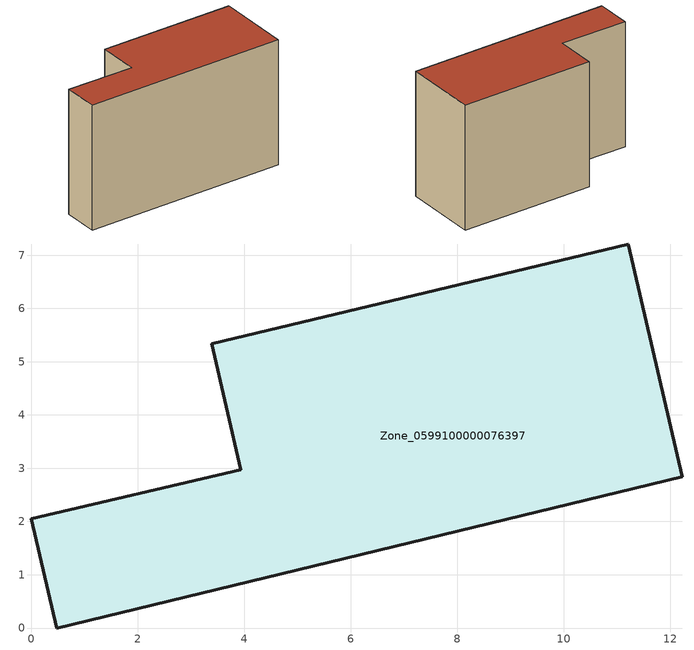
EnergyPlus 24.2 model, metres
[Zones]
Zone_0599100000076397
 floor ground (C_G): 0,2.05 3.94,2.97 3.39,5.34 11.21,7.21 12.23,2.84 0.48,0 z0
 wall outside (C_F): 3.94,2.97 0,2.05 0.48,0 12.23,2.84 11.21,7.21 3.39,5.34 3.94,2.97 z0:7.55
 roof outside (C_R): 11.21,7.21 3.39,5.34 3.94,2.97 0,2.05 0.48,0 12.23,2.84 z7.55
[BUILDING]
Pand.0599100000076397: North Axis=0; Terrain=City; Loads Convergence Tolerance Value=0.04; Temperature Convergence Tolerance Value=0.4; Solar Distribution=FullExterior; Maximum Number of Warmup Days=25; Minimum Number of Warmup Days=1
[Site:Location]
Rotterdam.The.Hague.AP_ZH_NLD Design_Conditions: Latitude=51.96; Longitude=4.45; Time Zone=1; Elevation=-4.5
[SITE:GROUNDTEMPERATURE:BUILDINGSURFACE]
18, 18, 18, 18, 18, 18, 18, 18, 18, 18, 18, 18
[MATERIAL] Thermal Absorptance=0.9; Solar Absorptance=0.7; Visible Absorptance=0.7
Name | Roughness | Thickness | Conductivity | Density | Specific Heat
G.TI.1946 | MediumSmooth | 0.15 | 1 | 540 | 1210
F.TI.1946 | Rough | 0.3 | 0.857143 | 1920 | 840
R.TI.1946 | MediumRough | 0.2 | 0.1 | 1500 | 1000
[CONSTRUCTION]
C_G: G.TI.1946
C_F: F.TI.1946
C_R: R.TI.1946
[ZONE]
Zone_0599100000076397: Type=1; Multiplier=1; Ceiling Height=Autocalculate; Volume=Autocalculate; Floor Area=autocalculate; Part of Total Floor Area=Yes
[ZONEINFILTRATION:DESIGNFLOWRATE]
Infil_Zone_0599100000076397: Zone or ZoneList or Space or SpaceList=Zone_0599100000076397; Schedule=AlwaysOn; Design Flow Rate Calculation Method=Flow/Area; Flow Rate per Floor Area=0.003; Constant Term Coefficient=1; Temperature Term Coefficient=0; Velocity Term Coefficient=0; Velocity Squared Term Coefficient=0
[HVACTEMPLATE:ZONE:IDEALLOADSAIRSYSTEM]
Zone_0599100000076397: Maximum Heating Supply Air Temperature=50; Minimum Cooling Supply Air Temperature=13; Maximum Heating Supply Air Humidity Ratio=0.0156; Minimum Cooling Supply Air Humidity Ratio=0.0077; Heating Limit=NoLimit; Cooling Limit=NoLimit; Dehumidification Control Type=ConstantSensibleHeatRatio; Cooling Sensible Heat Ratio=0.7; Dehumidification Setpoint=60; Humidification Control Type=None; Humidification Setpoint=30; Outdoor Air Method=None; Outdoor Air Flow Rate per Person=0.00944; Outdoor Air Flow Rate per Zone Floor Area=0; Outdoor Air Flow Rate per Zone=0; Demand Controlled Ventilation Type=None; Outdoor Air Economizer Type=NoEconomizer; Heat Recovery Type=None; Sensible Heat Recovery Effectiveness=0.7; Latent Heat Recovery Effectiveness=0.65
[ZONECONTROL:THERMOSTAT]
ThermostatControl_Zone_0599100000076397: Zone or ZoneList=Zone_0599100000076397; Control Type Schedule=DualSetpointControlType; Control 1=Thermostat_Zone_0599100000076397; Temperature Difference Between Cutout And Setpoint=0
[THERMOSTATSETPOINT:DUALSETPOINT]
Thermostat_Zone_0599100000076397: Heating Setpoint Temperature Schedule=HeatingSetpoint_Zone_0599100000076397; Cooling Setpoint Temperature Schedule=CoolingSetpoint_Zone_0599100000076397
[SCHEDULE:COMPACT]
HeatingSetpoint_Zone_0599100000076397: Through: 12/31, For: AllDays, Until: 24:00, 21
CoolingSetpoint_Zone_0599100000076397: Through: 12/31, For: AllDays, Until: 24:00, 24
DualSetpointControlType: Through: 12/31, For: AllDays, Until: 24:00, 4
AlwaysOn: Through: 12/31, For: AllDays, Until: 24:00, 1
